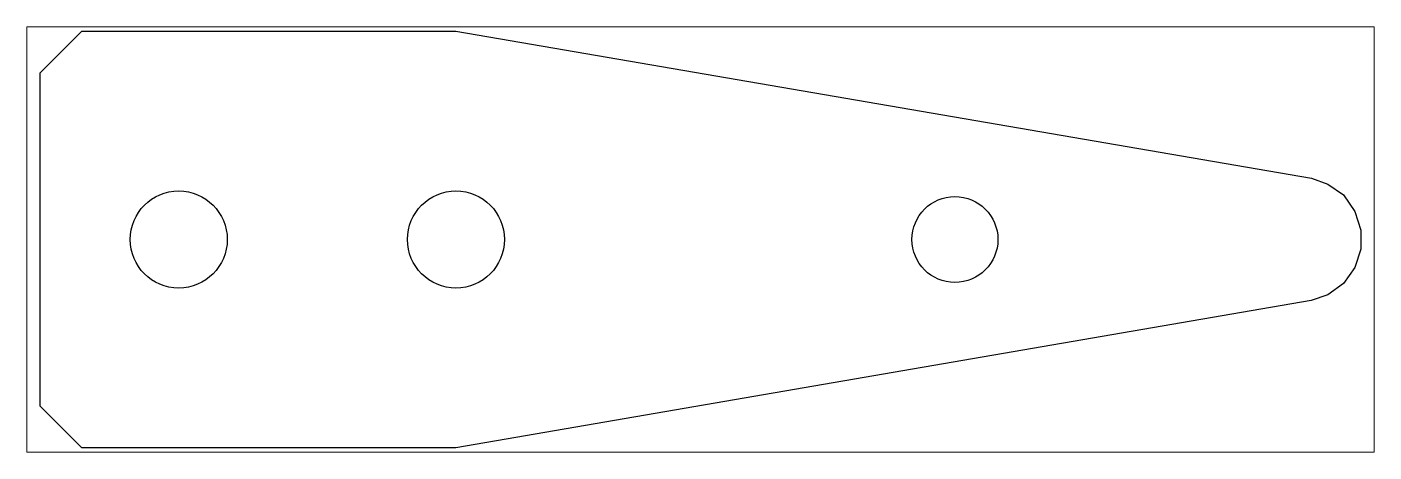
# Paper-space layout 'Layout1' of a CAD drawing. Header units: millimetres. Extents: x 0 to 257, y 57 to 138.
# The model-space entities are those that its viewports show. They can reach past a viewport. Long polylines and large blocks are cut down to what shows.
import ezdxf

# ---------------------------------------------------------------- set-up
doc = ezdxf.new("R2010")
doc.units = ezdxf.units.MM
doc.header["$LTSCALE"] = 25
doc.layers.add('3_Pezzi', color=7, linetype='Continuous')
doc.layers.add('5_Bulloni', color=7, linetype='Continuous')

msp = doc.modelspace()

# ---------------------------------------------------------------- linework, layer by layer
at = {"layer": '3_Pezzi', "color": 3, "linetype": 'Continuous'}
for p, q in [((0, 12.026), (3, 15.026)), ((3, 15.026), (30, 15.026)), ((30, 15.026), (91.714, 4.419)), ((0, -12.026), (0, 12.026)), ((91.714, 4.419), (92.903, 3.993)), ((92.903, 3.993), (94.033, 3.211)), ((94.033, 3.211), (94.862, 2.028)), ((94.862, 2.028), (95.286, 0.684)), ((95.286, 0.684), (95.286, -0.694)), ((95.286, -0.694), (94.857, -2.027)), ((94.857, -2.027), (94.04, -3.165)), ((94.04, -3.165), (92.915, -3.998)), ((91.7, -4.408), (30, -15.026)), ((92.915, -3.998), (91.7, -4.408)), ((3, -15.026), (0, -12.026)), ((30, -15.026), (3, -15.026))]:
    msp.add_line(p, q, dxfattribs=at)
at = {"layer": '5_Bulloni', "color": 5, "linetype": 'Continuous'}
for centre in [(10, 0), (30, 0)]:
    msp.add_circle(centre, 3.5, dxfattribs=at)
at = {"layer": '5_Bulloni', "color": 4, "linetype": 'Continuous'}
msp.add_circle((66, 0), 3.1, dxfattribs=at)

psp = doc.layouts.get("Layout1")

# ---------------------------------------------------------------- viewports
at = {"layer": '0'}
psp.add_viewport(center=(128.5, 97.5), size=(257, 81.0552), view_center_point=(47.643, 0), view_height=30.65317, dxfattribs=at)

doc.saveas('drawing.dxf')
